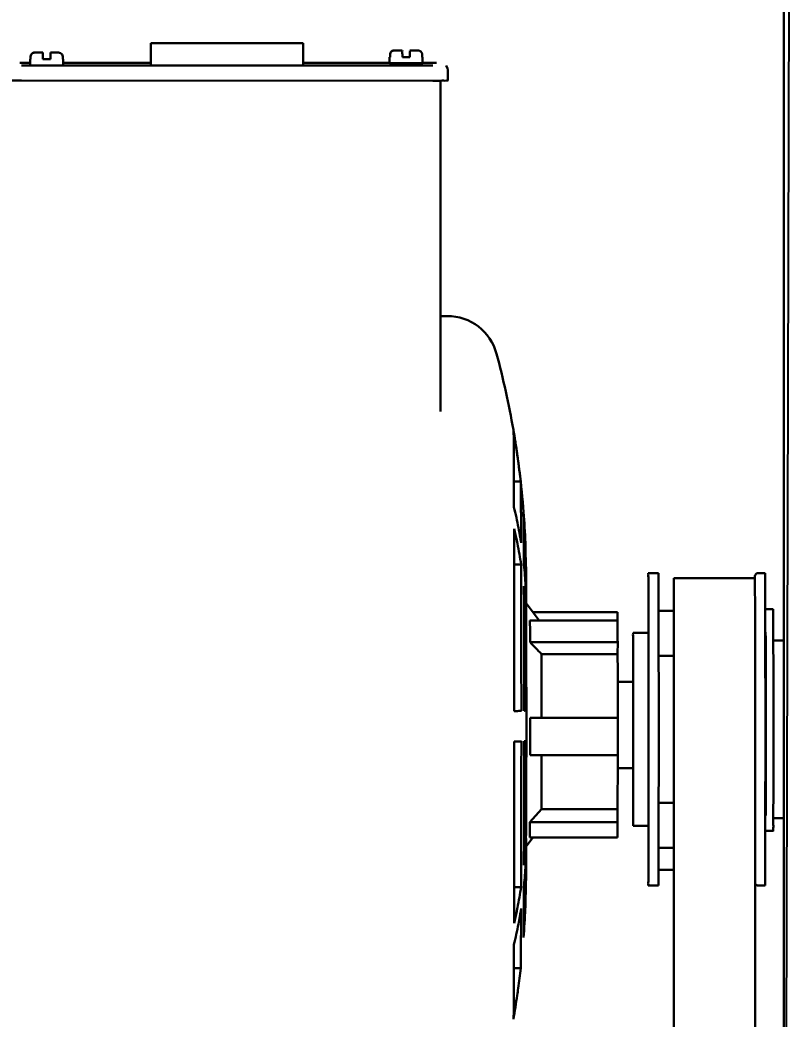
# Model space of a CAD drawing. Header units: millimetres. Extents: x 13935 to 21534, y -198 to 9202.
# Drawn here: x 18385 to 18535.6, y 3048.6 to 3245.3 of the extents above; entities that cross this region are included whole.
import ezdxf

# ---------------------------------------------------------------- set-up
doc = ezdxf.new("R2010")
doc.units = ezdxf.units.MM
doc.header["$LTSCALE"] = 326.7
doc.header["$PDMODE"] = 3
doc.header["$PDSIZE"] = 8
doc.layers.get('0').update_dxf_attribs({"linetype": 'CONTINUOUS'})
doc.layers.get('Defpoints').update_dxf_attribs({"linetype": 'CONTINUOUS'})
doc.styles.get("Standard").update_dxf_attribs({"font": 'calibri.ttf'})
doc.dimstyles.new('DIMSTYLE_1', dxfattribs={"dimtxt": 40, "dimasz": 35, "dimexe": 0.08, "dimexo": 1, "dimgap": 1, "dimtad": 1, "dimdsep": 46, "dimtxsty": 'Standard', "dimblk": '_FILLED', "dimblk1": '_FILLED', "dimblk2": '_FILLED', "dimcen": 0.09, "dimazin": 2, "dimtp": 0.01, "dimtm": 0.01, "dimtfac": 1, "dimtofl": 0, "dimtmove": 0, "dimatfit": 3, "dimldrblk": '_FILLED', "dimfxl": 1, "dimtolj": 1, "dimarcsym": 0})
doc.dimstyles.new('DIMSTYLE_2', dxfattribs={"dimtxt": 40, "dimasz": 35, "dimexe": 0.08, "dimexo": 1, "dimgap": 1, "dimtad": 1, "dimdec": 0, "dimdsep": 46, "dimtxsty": 'Standard', "dimblk": '_FILLED', "dimblk1": '_FILLED', "dimblk2": '_FILLED', "dimcen": 0.09, "dimazin": 2, "dimtp": 0.01, "dimtm": 0.01, "dimtfac": 1, "dimtdec": 0, "dimtofl": 0, "dimtmove": 0, "dimatfit": 3, "dimldrblk": '_FILLED', "dimfxl": 1, "dimtolj": 1, "dimarcsym": 0})

# ---------------------------------------------------------------- blocks, each defined once
blk = doc.blocks.new('_FILLED')
at = {"color": 0, "linetype": 'ByBlock'}
blk.add_solid([(0, 0), (-1, 0.2143), (-1, -0.2143)], dxfattribs=at)
blk = doc.blocks.new('*D130')
at = {"color": 0, "linetype": 'Continuous', "lineweight": -2}
for p, q in [((18535.44, 3651.48), (18535.44, 3432.52)), ((17987.38, 2968.17), (17987.38, 3432.68)), ((18022.38, 3432.6), (18500.44, 3432.6))]:
    blk.add_line(p, q, dxfattribs=at)
at = {"layer": 'Defpoints', "color": 0}
for p in [(18535.44, 3652.48), (18535.44, 3432.6), (17987.38, 2967.17)]:
    blk.add_point(p, dxfattribs=at)
at = {"color": 0, "linetype": 'ByBlock', "lineweight": -2, "xscale": 35, "yscale": 35, "zscale": 35, "rotation": 180}
blk.add_blockref('_FILLED', (17987.38, 3432.6), dxfattribs=at)
at = {"color": 0, "linetype": 'ByBlock', "lineweight": -2, "xscale": 35, "yscale": 35, "zscale": 35}
blk.add_blockref('_FILLED', (18535.44, 3432.6), dxfattribs=at)
at = {"color": 0, "lineweight": 30, "insert": (18261.41, 3486.93), "char_height": 40, "attachment_point": 2, "line_spacing_factor": 0.9}
blk.add_mtext('\\A1;BVNO-{\\A1;548}', dxfattribs=at)
blk = doc.blocks.new('*D133')
at = {"color": 0, "linetype": 'Continuous', "lineweight": -2}
for p, q in [((18090.83, 3171.8), (18091.26, 3340.07)), ((18126.26, 3339.9), (18501.69, 3338.94)), ((18535.72, 2955.2), (18536.69, 3338.94))]:
    blk.add_line(p, q, dxfattribs=at)
at = {"layer": 'Defpoints', "color": 0}
for p in [(18536.69, 3338.86), (18090.83, 3170.8), (18535.72, 2954.2)]:
    blk.add_point(p, dxfattribs=at)
at = {"color": 0, "linetype": 'ByBlock', "lineweight": -2, "xscale": 35, "yscale": 35, "zscale": 35}
for p, rotation in [((18091.26, 3339.99), 179.8543984352), ((18536.69, 3338.86), 359.8543984351999)]:
    blk.add_blockref('_FILLED', p, dxfattribs=dict(at, rotation=rotation))
at = {"color": 0, "lineweight": 30, "insert": (18278.63, 3393.84), "char_height": 40, "attachment_point": 2, "rotation": 359.8544, "line_spacing_factor": 0.9}
blk.add_mtext('\\A1;\\A1;445', dxfattribs=at)

msp = doc.modelspace()

# ---------------------------------------------------------------- linework, layer by layer
at = {"color": 0, "linetype": 'Continuous', "lineweight": 30}
for p, q in [((18535.43526, 1352.47516), (18535.43526, 3652.47516)), ((18410.78607, 3240.75094), (18440.78603, 3240.75096)), ((18410.78607, 3236.45484), (18410.78607, 3240.75094)), ((18440.78603, 3240.75096), (18440.78603, 3236.45351)), ((18387.93955, 3238.93669), (18389.52193, 3238.93663)), ((18391.02192, 3238.93657), (18392.6043, 3238.93651)), ((18457.88379, 3238.04088), (18457.88381, 3238.54087)), ((18458.70949, 3239.3485), (18460.29187, 3239.34844)), ((18460.30292, 3238.52843), (18460.3029, 3238.02844)), ((18461.79186, 3239.34839), (18463.37423, 3239.34833)), ((18461.80289, 3238.02838), (18461.80292, 3238.52838)), ((18464.20834, 3238.54063), (18464.20832, 3238.04064)), ((18387.02397, 3236.88323), (18385.02431, 3236.8833)), ((18385.2938, 3236.39716), (18466.29347, 3236.3941)), ((18387.024, 3237.6329), (18387.02393, 3236.43292)), ((18387.11385, 3237.62906), (18387.11387, 3238.12905)), ((18389.53298, 3238.11662), (18389.53296, 3237.61662)), ((18389.53296, 3237.61662), (18390.02993, 3237.61621)), ((18391.03295, 3237.61657), (18391.02611, 3237.62891)), ((18391.03295, 3237.61657), (18391.03298, 3238.11656)), ((18393.4384, 3238.12881), (18393.43838, 3237.62882)), ((18393.52391, 3236.43267), (18393.52397, 3237.63265)), ((18410.76818, 3236.88233), (18393.52394, 3236.88298)), ((18457.79387, 3236.88055), (18440.76806, 3236.8812)), ((18457.79394, 3238.04472), (18457.79387, 3236.84473)), ((18460.3029, 3238.02844), (18460.79987, 3238.02802)), ((18461.80289, 3238.02838), (18461.79605, 3238.04073)), ((18464.29385, 3236.84449), (18464.29391, 3238.04447)), ((18466.02398, 3236.88024), (18464.29385, 3236.88031)), ((18469.13928, 3235.93071), (18468.9042, 3236.35478)), ((18469.16235, 3235.8891), (18469.28773, 3235.40423)), ((18469.28773, 3235.40423), (18469.28763, 3233.40426)), ((18385.29648, 3233.39208), (18466.29615, 3233.38902)), ((18467.78897, 3177.53816), (18467.79189, 3233.39664)), ((18469.19033, 3187.03876), (18467.78946, 3187.03881)), ((18482.19184, 3164.44581), (18482.16216, 3164.61738)), ((18482.18965, 3164.44544), (18482.16216, 3164.61738)), ((18482.26638, 3154.42844), (18483.60787, 3154.42839)), ((18483.5552, 3154.86038), (18483.60787, 3154.42839)), ((18483.55894, 3154.8608), (18483.60787, 3154.42839)), ((18484.22084, 3143.29783), (18484.22475, 3142.49423)), ((18484.63763, 3138.38147), (18484.58258, 3140.70747)), ((18482.31128, 3138.1071), (18483.70063, 3138.10704)), ((18484.24061, 3138.41205), (18484.24149, 3138.14099)), ((18484.24149, 3138.14099), (18484.2508, 3138.05203)), ((18484.24149, 3138.14099), (18484.2496, 3138.05197)), ((18484.2415, 3138.38149), (18484.63763, 3138.38147)), ((18484.64253, 3138.16171), (18484.64382, 3138.08764)), ((18510.72527, 3136.4113), (18508.72527, 3136.4113)), ((18531.72523, 3136.41131), (18530.22523, 3136.41131)), ((18513.7342, 3133.33709), (18513.72613, 3135.41128)), ((18529.72612, 3135.41128), (18513.72613, 3135.41128)), ((18529.73419, 3133.3371), (18529.72613, 3135.41128)), ((18513.73887, 3130.41129), (18513.7342, 3133.33709)), ((18529.73887, 3130.41129), (18529.73419, 3133.3371)), ((18484.70157, 3130.47324), (18487.2197, 3127.11543)), ((18513.74326, 3125.74931), (18513.73887, 3130.41129)), ((18529.74035, 3128.98602), (18529.73887, 3130.41129)), ((18502.6357, 3128.75175), (18485.99209, 3128.75238)), ((18502.63738, 3127.1148), (18502.6357, 3128.75175)), ((18513.73226, 3128.98602), (18510.74929, 3128.98602)), ((18510.75601, 3129.42683), (18510.75547, 3129.70442)), ((18510.7567, 3129.05994), (18510.75601, 3129.42683)), ((18529.74654, 3120.10934), (18529.74035, 3128.98602)), ((18531.7561, 3129.3699), (18531.75547, 3129.69177)), ((18531.75695, 3128.9141), (18531.7561, 3129.3699)), ((18533.32839, 3129.32901), (18531.8284, 3129.32901)), ((18533.3284, 3129.32901), (18533.33188, 3128.34896)), ((18484.26678, 3126.81823), (18484.69845, 3126.81821)), ((18485.43177, 3127.11549), (18502.6817, 3127.11484)), ((18533.33233, 3127.89573), (18533.33233, 3126.67795)), ((18505.72327, 3124.6189), (18505.72524, 3124.66129)), ((18505.72527, 3124.6613), (18508.72526, 3124.6613)), ((18508.76335, 3124.67503), (18508.76315, 3124.83382)), ((18510.76187, 3125.80819), (18510.76168, 3125.94483)), ((18510.76217, 3125.58574), (18510.76187, 3125.80819)), ((18510.7624, 3125.41805), (18510.76217, 3125.58574)), ((18510.76258, 3125.27675), (18510.7624, 3125.41805)), ((18510.76284, 3125.07936), (18510.76258, 3125.27675)), ((18510.76304, 3124.92358), (18510.76284, 3125.07936)), ((18510.76315, 3124.8339), (18510.76304, 3124.92358)), ((18510.7636, 3124.46767), (18510.76315, 3124.8339)), ((18510.76407, 3124.0757), (18510.7636, 3124.46767)), ((18513.74645, 3120.41746), (18513.74326, 3125.74931)), ((18502.69851, 3122.80652), (18485.44858, 3122.80717)), ((18502.69299, 3120.47687), (18502.69851, 3122.80652)), ((18510.76418, 3123.98546), (18510.76407, 3124.0757)), ((18510.76462, 3123.6055), (18510.76418, 3123.98546)), ((18510.76482, 3123.42501), (18510.76462, 3123.6055)), ((18510.765, 3123.26585), (18510.76482, 3123.42501)), ((18510.76522, 3123.05881), (18510.765, 3123.26585)), ((18510.76528, 3122.68524), (18510.76521, 3122.75354)), ((18510.76544, 3122.85268), (18510.76522, 3123.05881)), ((18510.76551, 3122.78539), (18510.76544, 3122.85268)), ((18510.76588, 3122.43499), (18510.76551, 3122.78539)), ((18510.76618, 3122.14161), (18510.76588, 3122.43499)), ((18531.76562, 3122.66283), (18531.76506, 3123.18815)), ((18533.32523, 3123.17631), (18535.43526, 3123.17631)), ((18487.69305, 3120.47744), (18502.69299, 3120.47687)), ((18510.76625, 3122.06641), (18510.76618, 3122.14161)), ((18510.76658, 3121.7341), (18510.76625, 3122.06641)), ((18510.76694, 3121.35181), (18510.76658, 3121.7341)), ((18510.76702, 3121.26882), (18510.76694, 3121.35181)), ((18510.7673, 3120.95712), (18510.76702, 3121.26882)), ((18510.76772, 3120.48517), (18510.7673, 3120.95712)), ((18510.7678, 3120.39465), (18510.76772, 3120.48517)), ((18510.768, 3120.16542), (18510.7678, 3120.39465)), ((18513.74878, 3113.10903), (18513.74645, 3120.41746)), ((18513.74177, 3120.10933), (18510.76252, 3120.10933)), ((18510.76851, 3119.54502), (18510.768, 3120.16542)), ((18510.76858, 3119.4474), (18510.76851, 3119.54502)), ((18510.76879, 3119.18481), (18510.76858, 3119.4474)), ((18510.76893, 3119.0013), (18510.76879, 3119.18481)), ((18510.76924, 3118.58318), (18510.76893, 3119.0013)), ((18510.76931, 3118.48899), (18510.76924, 3118.58318)), ((18510.76946, 3118.27689), (18510.76931, 3118.48899)), ((18510.76992, 3117.60924), (18510.76946, 3118.27689)), ((18529.74957, 3105.88284), (18529.74654, 3120.10934)), ((18510.76999, 3117.5083), (18510.76992, 3117.60924)), ((18510.77011, 3117.32111), (18510.76999, 3117.5083)), ((18510.77058, 3116.56989), (18510.77011, 3117.32111)), ((18510.77064, 3116.46271), (18510.77058, 3116.56989)), ((18510.77073, 3116.30275), (18510.77064, 3116.46271)), ((18510.7712, 3115.47087), (18510.77073, 3116.30275)), ((18502.70304, 3115.03738), (18505.72903, 3115.03727)), ((18510.77125, 3115.35809), (18510.7712, 3115.47087)), ((18510.77132, 3115.22747), (18510.77125, 3115.35809)), ((18510.77177, 3114.31947), (18510.77132, 3115.22747)), ((18510.77182, 3114.20192), (18510.77177, 3114.31947)), ((18510.77187, 3114.10238), (18510.77182, 3114.20192)), ((18510.77228, 3113.12452), (18510.77187, 3114.10238)), ((18510.77233, 3113.00315), (18510.77228, 3113.12452)), ((18510.77252, 3112.49926), (18510.77233, 3113.00315)), ((18510.77271, 3111.92416), (18510.77252, 3112.49926)), ((18513.74957, 3105.88284), (18513.74878, 3113.10903)), ((18510.77275, 3111.80504), (18510.77271, 3111.92416)), ((18510.77307, 3110.71479), (18510.77275, 3111.80504)), ((18510.7731, 3110.59104), (18510.77307, 3110.71479)), ((18484.73511, 3107.93434), (18484.73488, 3109.34038)), ((18484.73515, 3106.38694), (18484.73511, 3107.93434)), ((18485.46703, 3107.92853), (18502.71696, 3107.92788)), ((18485.46703, 3107.92853), (18485.46709, 3106.38672)), ((18485.46698, 3105.46152), (18485.46635, 3103.37262)), ((18485.46709, 3106.38672), (18485.46698, 3105.46152)), ((18513.75029, 2983.93369), (18513.74957, 3105.88284)), ((18529.75028, 2983.93373), (18529.74957, 3105.88284)), ((18485.46619, 3103.00691), (18485.46465, 3100.59292)), ((18485.46635, 3103.37262), (18485.46619, 3103.00691)), ((18502.71458, 3100.59226), (18485.46465, 3100.59292)), ((18510.77276, 3099.53663), (18510.77307, 3100.59368)), ((18510.77307, 3100.59368), (18510.7731, 3100.71769)), ((18510.77235, 3098.37324), (18510.77252, 3098.80926)), ((18510.77252, 3098.80926), (18510.77271, 3099.38454)), ((18510.77271, 3099.38454), (18510.77276, 3099.53663)), ((18533.35569, 3100.4866), (18533.35496, 3098.9885)), ((18505.72791, 3098.03749), (18502.70246, 3098.0376)), ((18505.75268, 3098.00201), (18505.75215, 3097.27677)), ((18510.77132, 3096.08223), (18510.77177, 3096.9897)), ((18510.77177, 3096.9897), (18510.77182, 3097.10723)), ((18510.77182, 3097.10723), (18510.77187, 3097.20705)), ((18510.77187, 3097.20705), (18510.77228, 3098.18442)), ((18510.77228, 3098.18442), (18510.77235, 3098.37324)), ((18510.77011, 3093.9893), (18510.77058, 3094.73991)), ((18510.77058, 3094.73991), (18510.77064, 3094.84707)), ((18510.77064, 3094.84707), (18510.77073, 3095.00728)), ((18510.77073, 3095.00728), (18510.7712, 3095.83859)), ((18510.7712, 3095.83859), (18510.77126, 3095.95134)), ((18510.77126, 3095.95134), (18510.77132, 3096.08223)), ((18510.76893, 3092.30827), (18510.76924, 3092.72744)), ((18510.76924, 3092.72744), (18510.76931, 3092.82159)), ((18510.76931, 3092.82159), (18510.76946, 3093.03392)), ((18510.76946, 3093.03392), (18510.76992, 3093.70096)), ((18510.76992, 3093.70096), (18510.76999, 3093.80185)), ((18510.76999, 3093.80185), (18510.77011, 3093.9893)), ((18510.76252, 3091.20061), (18513.74572, 3091.20061)), ((18510.76731, 3090.35518), (18510.76773, 3090.82645)), ((18510.76773, 3090.82645), (18510.7678, 3090.91693)), ((18510.7678, 3090.91693), (18510.768, 3091.14448)), ((18510.768, 3091.14448), (18510.76851, 3091.76617)), ((18510.76851, 3091.76617), (18510.76859, 3091.86375)), ((18510.76859, 3091.86375), (18510.76879, 3092.12662)), ((18510.76879, 3092.12662), (18510.76893, 3092.30827)), ((18487.68285, 3089.93801), (18485.4371, 3087.35118)), ((18502.68279, 3089.93745), (18487.68285, 3089.93801)), ((18502.68703, 3087.35053), (18502.68279, 3089.93745)), ((18510.76552, 3088.52768), (18510.76588, 3088.87831)), ((18510.76588, 3088.87831), (18510.76618, 3089.17099)), ((18510.76618, 3089.17099), (18510.76626, 3089.24615)), ((18510.76626, 3089.24615), (18510.76658, 3089.57869)), ((18510.76658, 3089.57869), (18510.76694, 3089.96028)), ((18510.76694, 3089.96028), (18510.76702, 3090.04323)), ((18510.76702, 3090.04323), (18510.76731, 3090.35518)), ((18485.4371, 3087.35118), (18502.68703, 3087.35053)), ((18508.76337, 3086.64668), (18508.76355, 3086.79919)), ((18508.76355, 3086.79919), (18508.76501, 3088.05588)), ((18510.76315, 3086.47739), (18510.76361, 3086.84498)), ((18510.76361, 3086.84498), (18510.76408, 3087.23919)), ((18510.76408, 3087.23919), (18510.76419, 3087.3287)), ((18510.76419, 3087.3287), (18510.76462, 3087.70885)), ((18510.76462, 3087.70885), (18510.76482, 3087.8886)), ((18510.76482, 3087.8886), (18510.76516, 3088.19604)), ((18510.76516, 3088.19604), (18510.76545, 3088.46044)), ((18510.76522, 3088.5597), (18510.76528, 3088.62794)), ((18510.76545, 3088.46044), (18510.76552, 3088.52768)), ((18531.76322, 3086.55041), (18531.765, 3088.07097)), ((18531.765, 3088.07097), (18531.76563, 3088.65962)), ((18533.32525, 3088.14631), (18535.43526, 3088.14631)), ((18533.34101, 3088.33942), (18533.34031, 3088.0939)), ((18533.34194, 3088.69461), (18533.34101, 3088.33942)), ((18484.69631, 3086.00587), (18484.26489, 3086.00588)), ((18505.72528, 3086.6613), (18508.72528, 3086.6613)), ((18505.72728, 3086.7037), (18505.72531, 3086.66131)), ((18508.76315, 3086.47731), (18508.76337, 3086.64668)), ((18510.76188, 3085.50981), (18510.76218, 3085.73158)), ((18510.76218, 3085.73158), (18510.7623, 3085.8158)), ((18510.7623, 3085.8158), (18510.76248, 3085.95805)), ((18510.76248, 3085.95805), (18510.76259, 3086.03993)), ((18510.76259, 3086.03993), (18510.76285, 3086.23822)), ((18510.76285, 3086.23822), (18510.76305, 3086.39254)), ((18510.76305, 3086.39254), (18510.76315, 3086.47739)), ((18531.76197, 3085.59027), (18531.76314, 3086.48933)), ((18531.76314, 3086.48933), (18531.76321, 3086.55581)), ((18531.82525, 3085.66131), (18533.32525, 3085.66131)), ((18485.99043, 3084.32387), (18484.69958, 3082.60285)), ((18502.66784, 3084.32324), (18485.41791, 3084.32389)), ((18510.74929, 3082.32842), (18513.74577, 3082.32842)), ((18510.75547, 3081.60915), (18510.75603, 3081.894)), ((18510.75603, 3081.894), (18510.75671, 3082.25437)), ((18484.67164, 3078.79432), (18484.66889, 3078.26125)), ((18510.73141, 3077.98343), (18513.7458, 3077.98343)), ((18484.64143, 3074.98796), (18484.6343, 3074.66418)), ((18483.69731, 3074.60098), (18482.30823, 3074.60103)), ((18484.63429, 3074.66418), (18484.23817, 3074.66419)), ((18484.55312, 3071.55168), (18484.63429, 3074.66418)), ((18508.72527, 3074.9113), (18510.72527, 3074.9113)), ((18531.72526, 3074.91131), (18530.22526, 3074.91131)), ((18484.22558, 3071.36192), (18484.22052, 3070.26747)), ((18484.22052, 3070.26747), (18484.21698, 3069.57256)), ((18483.6668, 3065.68394), (18483.66107, 3064.51502)), ((18484.16841, 3064.64758), (18484.16813, 3064.63067)), ((18484.16841, 3064.63725), (18484.16813, 3064.63067)), ((18483.60286, 3058.61733), (18482.26249, 3058.61738))]:
    msp.add_line(p, q, dxfattribs=at)
for centre, radius, start, end in [((18387.27824, 3251.40778), 13.77921, 269.3199758, 269.46988), ((18458.04818, 3251.8196), 13.77921, 269.3199758, 269.46988), ((18466.04552, 2888.51594), 348.36431, 89.8396811, 90.0035452), ((18466.37221, 3736.98118), 503.59216, 269.9913463, 270.1646823), ((18467.00617, 3515.84326), 282.45334, 270.165016, 270.2859636), ((18315.18413, 3135.64349), 169.47315, 9.8439027, 15.043485), ((18315.1134, 3135.58495), 169.54473, 9.041688, 9.8004954), ((18315.031, 3135.62874), 169.62656, 4.3225652, 9.7811562), ((18314.98462, 3135.56431), 169.67516, 8.6036786, 9.0417359), ((18314.99305, 3135.56546), 169.66665, 7.7431907, 8.6037218), ((18315.04682, 3135.57289), 169.61237, 7.3824366, 7.7431515), ((18314.96348, 3135.56227), 169.69638, 6.5300278, 7.3823776), ((18477.62409, 3154.17849), 5.989, 2.1830549, 2.391518), ((18397.87743, 3128.92597), 86.85909, 10.884441, 13.6457355), ((18314.53222, 3135.5254), 170.12928, 2.3191964, 4.3450994), ((18476.14477, 3148.11973), 8.03317, 1.851528, 2.1065803), ((18397.64819, 3124.60589), 87.1065, 12.0642301, 13.6439837), ((18398.90103, 3129.1262), 85.8161, 8.878712, 10.8822088), ((18398.11589, 3124.70764), 86.62787, 11.6660297, 12.0630756), ((18398.7336, 3124.83116), 85.99794, 8.880516, 11.6686501), ((18314.28022, 3135.51453), 170.38152, 1.7465485, 2.3194207), ((18400.10898, 3129.29017), 84.59679, 3.1217583, 5.9449068), ((18400.0566, 3125.01982), 84.66126, 4.4093273, 6.005014), ((18400.25428, 3129.30002), 84.45116, 2.8092407, 3.1204502), ((18400.2479, 3129.29981), 84.45755, 1.2094675, 2.8091716), ((18400.19184, 3125.03086), 84.52557, 4.0975928, 4.4089079), ((18400.23964, 3125.03444), 84.47764, 1.2099062, 4.0974889), ((18398.49987, 3087.81654), 86.21545, 355.9959344, 358.7966031), ((18398.31957, 3087.83113), 86.39633, 354.0497124, 355.6293223), ((18398.46844, 3087.81908), 86.24698, 355.6297646, 355.9957066), ((18398.50769, 3083.59489), 86.19537, 357.2132694, 358.7968358), ((18398.50026, 3083.59529), 86.20281, 356.8476173, 357.2132455), ((18398.38573, 3083.60297), 86.31759, 354.2941472, 356.8467043), ((18398.17368, 3083.62327), 86.53061, 354.0503118, 354.2947337), ((18397.04775, 3088.01069), 87.68105, 348.4950139, 351.202806), ((18314.34838, 3077.54606), 170.31026, 357.5758703, 357.9829527), ((18316.21997, 3077.46674), 168.43705, 357.585254, 357.9875427), ((18395.9756, 3088.23071), 88.77556, 346.4839961, 348.049229), ((18396.4446, 3088.12974), 88.29583, 348.0503099, 348.4973788), ((18397.17901, 3083.76538), 87.53548, 349.1667254, 351.2042457), ((18314.54159, 3077.5374), 170.11687, 355.6487991, 357.5760318), ((18396.19521, 3083.95682), 88.53773, 346.4822868, 349.1647078), ((18314.94549, 3077.5028), 169.71143, 352.2644782, 353.6108981), ((18479.75046, 3058.80698), 3.85706, 357.1817061, 357.5082676), ((18315.02473, 3077.49238), 169.63151, 351.7896456, 352.2643636), ((18315.04618, 3077.48938), 169.60984, 350.1935357, 351.7896157)]:
    msp.add_arc(centre, radius, start, end, dxfattribs=at)
for points in [[(18387.11387, 3238.12905), (18387.11389, 3238.39595), (18387.28854, 3238.68724), (18387.52088, 3238.8186)], [(18387.52085, 3238.82848), (18387.64668, 3238.89881), (18387.7954, 3238.93669), (18387.93955, 3238.93669)], [(18387.52088, 3238.8186), (18387.64771, 3238.89031), (18387.79811, 3238.92902), (18387.94381, 3238.92901)], [(18393.02724, 3238.8206), (18392.90142, 3238.89093), (18392.7527, 3238.92883), (18392.60855, 3238.92883)], [(18393.33132, 3238.52303), (18393.26003, 3238.64563), (18393.15103, 3238.7514), (18393.02724, 3238.8206)], [(18393.4384, 3238.12881), (18393.43841, 3238.26498), (18393.39977, 3238.40532), (18393.33132, 3238.52303)], [(18458.29079, 3239.2403), (18458.41662, 3239.31062), (18458.56534, 3239.34851), (18458.70949, 3239.3485)], [(18463.79718, 3239.23241), (18463.67135, 3239.30275), (18463.52264, 3239.34064), (18463.37849, 3239.34065)], [(18464.10126, 3238.93485), (18464.02997, 3239.05744), (18463.92097, 3239.16322), (18463.79718, 3239.23241)], [(18464.20834, 3238.54063), (18464.20835, 3238.6768), (18464.16971, 3238.81713), (18464.10126, 3238.93485)], [(18390.02993, 3237.61621), (18390.36427, 3237.61606), (18390.69861, 3237.61617), (18391.03295, 3237.61657)], [(18460.79987, 3238.02802), (18461.13421, 3238.02788), (18461.46855, 3238.02799), (18461.80289, 3238.02838)], [(18475.27501, 3184.97442), (18473.57533, 3186.27761), (18471.3321, 3187.03868), (18469.19033, 3187.03876)], [(18478.84929, 3179.63059), (18478.29302, 3181.70014), (18476.97565, 3183.67049), (18475.27501, 3184.97442)], [(18483.67106, 3147.13252), (18483.66896, 3147.60245), (18483.66674, 3148.07237), (18483.66435, 3148.54229)], [(18484.22475, 3142.49423), (18484.22722, 3141.96361), (18484.22949, 3141.43299), (18484.23162, 3140.90237)], [(18484.23162, 3140.90237), (18484.23494, 3140.07226), (18484.2379, 3139.24216), (18484.24061, 3138.41205)], [(18485.44858, 3122.80717), (18486.19701, 3122.03086), (18486.94521, 3121.25432), (18487.69305, 3120.47744)], [(18531.77371, 3105.65664), (18531.77371, 3107.93636), (18531.77331, 3110.21608), (18531.77249, 3112.4958)], [(18510.77373, 3105.65408), (18510.77373, 3107.29974), (18510.77352, 3108.94539), (18510.7731, 3110.59104)], [(18502.71458, 3100.59226), (18502.71653, 3103.03747), (18502.71728, 3105.48267), (18502.71696, 3107.92788)], [(18484.73455, 3103.35302), (18484.73489, 3104.36415), (18484.7351, 3105.37528), (18484.73515, 3106.3864)], [(18510.7731, 3100.71769), (18510.77353, 3102.36316), (18510.77373, 3104.00862), (18510.77373, 3105.65408)], [(18533.35676, 3105.65595), (18533.35676, 3103.93284), (18533.35642, 3102.20972), (18533.35569, 3100.4866)], [(18484.69659, 3081.74926), (18484.69996, 3082.55122), (18484.70287, 3083.35317), (18484.70548, 3084.15513)], [(18529.75423, 3075.23996), (18529.81715, 3075.05915), (18530.03381, 3074.91131), (18530.22526, 3074.91131)]]:
    msp.add_open_spline(points, degree=3, dxfattribs=at)
for points, knots in [([(18389.53298, 3238.11662), (18389.53299, 3238.30759), (18389.48791, 3238.56371), (18389.56805, 3238.85342), (18389.53067, 3238.92085)], [0, 0, 0, 0, 0.712379712, 1, 1, 1, 1]), ([(18391.03298, 3238.11656), (18391.03299, 3238.3076), (18390.98789, 3238.56371), (18391.06802, 3238.85342), (18391.03066, 3238.9208)], [0, 0, 0, 0, 0.712618013, 1, 1, 1, 1]), ([(18458.71375, 3239.34083), (18458.50536, 3239.34083), (18458.06997, 3239.18129), (18457.88382, 3238.74857), (18457.88381, 3238.54087)], [0, 0, 0, 0, 0.500834336, 1, 1, 1, 1]), ([(18460.30292, 3238.52843), (18460.30293, 3238.71941), (18460.25785, 3238.97552), (18460.33799, 3239.26523), (18460.30061, 3239.33267)], [0, 0, 0, 0, 0.712379712, 1, 1, 1, 1]), ([(18461.80292, 3238.52838), (18461.80293, 3238.71942), (18461.75783, 3238.97553), (18461.83796, 3239.26523), (18461.8006, 3239.33261)], [0, 0, 0, 0, 0.712618013, 1, 1, 1, 1]), ([(18387.024, 3237.6329), (18387.026, 3237.62929), (18387.06465, 3237.63734), (18387.08855, 3237.62986), (18387.1147, 3237.62954)], [0, 0, 0, 0, 0.136298791, 1, 1, 1, 1]), ([(18387.03305, 3237.63419), (18387.03427, 3237.63199), (18387.04809, 3237.63617), (18387.05658, 3237.6331), (18387.06458, 3237.63296)], [0, 0, 0, 0, 0.239066521, 1, 1, 1, 1]), ([(18393.43838, 3237.62882), (18393.45598, 3237.6292), (18393.46846, 3237.63656), (18393.51875, 3237.62444), (18393.51491, 3237.63137)], [0, 0, 0, 0, 0.689849925, 1, 1, 1, 1]), ([(18393.51491, 3237.63137), (18393.51369, 3237.63357), (18393.49988, 3237.62939), (18393.49139, 3237.63245), (18393.48338, 3237.6326)], [0, 0, 0, 0, 0.239066521, 1, 1, 1, 1]), ([(18464.29385, 3236.84449), (18464.3037, 3236.82671), (18464.14901, 3236.86247), (18464.03836, 3236.82344), (18463.70483, 3236.8409), (18463.14194, 3236.82616), (18462.22834, 3236.83108), (18461.05342, 3236.82628), (18459.87246, 3236.83117), (18458.96579, 3236.82632), (18458.3853, 3236.84114), (18458.07399, 3236.82351), (18457.91421, 3236.86335), (18457.80431, 3236.82591), (18457.79387, 3236.84473)], [0, 0, 0, 0, 0.009380888, 0.037547098, 0.083519996, 0.145439529, 0.307353708, 0.498585575, 0.69003275, 0.852561008, 0.914909031, 0.961370626, 0.990068589, 1, 1, 1, 1]), ([(18457.79394, 3238.04472), (18457.79594, 3238.04111), (18457.83459, 3238.04915), (18457.85849, 3238.04167), (18457.88464, 3238.04136)], [0, 0, 0, 0, 0.136298791, 1, 1, 1, 1]), ([(18457.80299, 3238.046), (18457.80421, 3238.0438), (18457.81803, 3238.04798), (18457.82652, 3238.04492), (18457.83452, 3238.04477)], [0, 0, 0, 0, 0.239066521, 1, 1, 1, 1]), ([(18464.20832, 3238.04064), (18464.22592, 3238.04102), (18464.2384, 3238.04837), (18464.28869, 3238.03626), (18464.28485, 3238.04318)], [0, 0, 0, 0, 0.689849925, 1, 1, 1, 1]), ([(18464.28485, 3238.04318), (18464.28363, 3238.04538), (18464.26982, 3238.0412), (18464.26133, 3238.04427), (18464.25332, 3238.04442)], [0, 0, 0, 0, 0.239066521, 1, 1, 1, 1]), ([(18382.28798, 3233.40755), (18382.29762, 3233.39016), (18382.39913, 3233.42475), (18382.54668, 3233.38795), (18382.83409, 3233.40423), (18383.36994, 3233.39055), (18384.20719, 3233.39503), (18384.91366, 3233.3921), (18385.29648, 3233.39208)], [0, 0, 0, 0, 0.019823078, 0.077084543, 0.169773813, 0.294095937, 0.618277897, 1, 1, 1, 1]), ([(18468.41589, 3233.39344), (18468.63146, 3233.39454), (18468.96632, 3233.36337), (18469.1544, 3233.42065), (18469.29672, 3233.38786), (18469.28763, 3233.40426)], [0, 0, 0, 0, 0.741754826, 0.93546731, 1, 1, 1, 1]), ([(18467.78897, 3177.53816), (18467.78892, 3176.66599), (18467.78984, 3173.57794), (18467.79338, 3170.48987), (18467.80081, 3168.27399)], [0, 0, 0, 0, 0.282431669, 1, 1, 1, 1]), ([(18482.18387, 3164.44452), (18482.25744, 3162.96773), (18482.2075, 3157.9553), (18482.27389, 3152.94807), (18482.28475, 3149.41758)], [0, 0, 0, 0, 0.295185532, 1, 1, 1, 1]), ([(18483.66435, 3148.54229), (18483.66052, 3149.29398), (18483.64273, 3151.2486), (18483.65467, 3153.20432), (18483.60874, 3154.40662)], [0, 0, 0, 0, 0.384525406, 1, 1, 1, 1]), ([(18484.17375, 3148.37927), (18484.18034, 3148.17636), (18484.20514, 3146.48253), (18484.21324, 3144.78869), (18484.22084, 3143.29783)], [0, 0, 0, 0, 0.119855472, 1, 1, 1, 1]), ([(18483.68882, 3142.37134), (18483.68747, 3142.80008), (18483.68227, 3144.38714), (18483.67622, 3145.9742), (18483.67106, 3147.13252)], [0, 0, 0, 0, 0.270146475, 1, 1, 1, 1]), ([(18482.29656, 3145.15329), (18482.30313, 3142.51938), (18482.32746, 3130.54891), (18482.33589, 3118.57841), (18482.33679, 3109.24182)], [0, 0, 0, 0, 0.220033808, 1, 1, 1, 1]), ([(18483.70063, 3138.10704), (18483.70144, 3137.7728), (18483.70472, 3136.39004), (18483.70763, 3135.00728), (18483.70966, 3133.95876)], [0, 0, 0, 0, 0.241722343, 1, 1, 1, 1]), ([(18484.63763, 3138.38147), (18484.63856, 3138.3488), (18484.64034, 3138.27555), (18484.64179, 3138.20229), (18484.64253, 3138.16171)], [0, 0, 0, 0, 0.446095775, 1, 1, 1, 1]), ([(18484.64382, 3138.08764), (18484.64735, 3137.87599), (18484.66337, 3136.50384), (18484.66979, 3135.1316), (18484.67523, 3133.97105)], [0, 0, 0, 0, 0.154258596, 1, 1, 1, 1]), ([(18508.76315, 3124.83382), (18508.76111, 3126.45637), (18508.75801, 3128.74418), (18508.75111, 3131.58703), (18508.748, 3133.24922), (18508.73922, 3134.55967), (18508.74317, 3135.43794), (18508.72801, 3135.9383), (18508.74418, 3136.19714), (18508.70869, 3136.31101), (18508.74138, 3136.40856), (18508.72527, 3136.4113)], [0, 0, 0, 0, 0.420436287, 0.592741332, 0.736812776, 0.850778053, 0.933274639, 0.962353001, 0.983201543, 0.995767239, 1, 1, 1, 1]), ([(18510.74636, 3133.34301), (18510.74492, 3133.78587), (18510.73906, 3134.54646), (18510.74327, 3135.43106), (18510.72799, 3135.93494), (18510.74429, 3136.19562), (18510.70855, 3136.3103), (18510.74149, 3136.40854), (18510.72527, 3136.4113)], [0, 0, 0, 0, 0.432991032, 0.746449825, 0.856944165, 0.936167016, 0.983916041, 1, 1, 1, 1]), ([(18530.22523, 3136.41131), (18529.96515, 3136.41131), (18529.66196, 3135.92197), (18529.71774, 3135.54724), (18529.7166, 3135.41306)], [0, 0, 0, 0, 0.659672151, 1, 1, 1, 1]), ([(18531.75547, 3129.69177), (18531.75358, 3130.65053), (18531.75215, 3131.99662), (18531.74345, 3133.65639), (18531.74723, 3134.62014), (18531.72395, 3135.34934), (18531.76485, 3135.93752), (18531.6827, 3136.17768), (18531.76164, 3136.41146), (18531.72523, 3136.41129)], [0, 0, 0, 0, 0.428036719, 0.600197458, 0.742726596, 0.854688728, 0.93520515, 0.983743898, 1, 1, 1, 1]), ([(18483.70966, 3133.95876), (18483.71332, 3132.06993), (18483.72675, 3123.84803), (18483.73211, 3115.62611), (18483.73291, 3109.29303)], [0, 0, 0, 0, 0.229730767, 1, 1, 1, 1]), ([(18484.67523, 3133.97105), (18484.67627, 3133.75008), (18484.68057, 3132.78723), (18484.68414, 3131.82439), (18484.68663, 3131.08251)], [0, 0, 0, 0, 0.229497709, 1, 1, 1, 1]), ([(18484.2533, 3133.8767), (18484.25765, 3132.06011), (18484.27382, 3123.87582), (18484.27984, 3115.6915), (18484.28081, 3109.32378)], [0, 0, 0, 0, 0.221959816, 1, 1, 1, 1]), ([(18510.75547, 3129.70442), (18510.75479, 3130.04737), (18510.75226, 3131.26023), (18510.74919, 3132.4731), (18510.74636, 3133.34301)], [0, 0, 0, 0, 0.282761388, 1, 1, 1, 1]), ([(18484.71235, 3127.14554), (18484.7114, 3127.49949), (18484.70769, 3128.81849), (18484.70326, 3130.13748), (18484.69938, 3131.10252)], [0, 0, 0, 0, 0.268346026, 1, 1, 1, 1]), ([(18510.76168, 3125.94483), (18510.76131, 3126.2185), (18510.75982, 3127.25687), (18510.75812, 3128.29524), (18510.7567, 3129.05994)], [0, 0, 0, 0, 0.263552967, 1, 1, 1, 1]), ([(18531.76506, 3123.18815), (18531.76449, 3123.70471), (18531.76226, 3125.61336), (18531.75948, 3127.52201), (18531.75695, 3128.9141)], [0, 0, 0, 0, 0.270640312, 1, 1, 1, 1]), ([(18533.33188, 3128.34896), (18533.33195, 3128.32751), (18533.3323, 3128.19659), (18533.33233, 3128.06566), (18533.33221, 3127.95619)], [0, 0, 0, 0, 0.163828124, 1, 1, 1, 1]), ([(18484.69845, 3126.81821), (18484.70143, 3125.51491), (18484.71255, 3119.70055), (18484.71702, 3113.88617), (18484.71799, 3109.3751)], [0, 0, 0, 0, 0.224152124, 1, 1, 1, 1]), ([(18485.43177, 3127.11549), (18485.43345, 3126.81794), (18485.44067, 3125.38183), (18485.44539, 3123.94572), (18485.44858, 3122.80717)], [0, 0, 0, 0, 0.207198846, 1, 1, 1, 1]), ([(18502.69851, 3122.80652), (18502.69734, 3123.22465), (18502.69297, 3124.66076), (18502.68745, 3126.09687), (18502.6817, 3127.11484)], [0, 0, 0, 0, 0.291153354, 1, 1, 1, 1]), ([(18533.33233, 3126.67795), (18533.33233, 3126.46986), (18533.33268, 3125.83283), (18533.33237, 3125.19579), (18533.33455, 3124.76686)], [0, 0, 0, 0, 0.326670379, 1, 1, 1, 1]), ([(18505.72524, 3124.66101), (18505.76956, 3124.67966), (18505.67005, 3124.324), (18505.77167, 3124.04877), (18505.71933, 3123.2457), (18505.74665, 3122.29843), (18505.74063, 3121.04238), (18505.74875, 3118.94033), (18505.75015, 3115.83416), (18505.75422, 3111.69333), (18505.75574, 3105.67748), (18505.75481, 3101.07208), (18505.75268, 3098.00201)], [0, 0, 0, 0, 0.005411473, 0.021705982, 0.04864843, 0.085807685, 0.13262725, 0.188366334, 0.323092229, 0.481720091, 0.65451803, 1, 1, 1, 1]), ([(18508.76501, 3088.05588), (18508.76824, 3090.98803), (18508.7767, 3103.19442), (18508.77485, 3115.40081), (18508.76335, 3124.67503)], [0, 0, 0, 0, 0.24021493, 1, 1, 1, 1]), ([(18531.83456, 3124.76686), (18531.83769, 3124.15055), (18531.84987, 3120.07779), (18531.85283, 3116.00502), (18531.85483, 3112.54858)], [0, 0, 0, 0, 0.151328037, 1, 1, 1, 1]), ([(18533.33455, 3124.76686), (18533.33931, 3123.8322), (18533.35452, 3117.4619), (18533.35676, 3111.09159), (18533.35676, 3105.65595)], [0, 0, 0, 0, 0.146723994, 1, 1, 1, 1]), ([(18531.77249, 3112.4958), (18531.77217, 3113.38809), (18531.7707, 3116.7771), (18531.76823, 3120.16611), (18531.76562, 3122.66283)], [0, 0, 0, 0, 0.263289028, 1, 1, 1, 1]), ([(18487.69305, 3120.47744), (18487.69552, 3119.57003), (18487.70475, 3115.37713), (18487.70798, 3111.18422), (18487.70849, 3107.89872)], [0, 0, 0, 0, 0.216414575, 1, 1, 1, 1]), ([(18502.70843, 3107.89816), (18502.70825, 3109.05393), (18502.70649, 3113.24684), (18502.70125, 3117.43975), (18502.69299, 3120.47687)], [0, 0, 0, 0, 0.27565082, 1, 1, 1, 1]), ([(18531.85483, 3112.54858), (18531.85516, 3111.9898), (18531.8563, 3109.69226), (18531.85676, 3107.39472), (18531.85676, 3105.65595)], [0, 0, 0, 0, 0.243206905, 1, 1, 1, 1]), ([(18482.33679, 3109.24182), (18482.47181, 3109.24588), (18482.93726, 3109.26053), (18483.40266, 3109.27755), (18483.73291, 3109.29303)], [0, 0, 0, 0, 0.290053872, 1, 1, 1, 1]), ([(18484.28081, 3109.32378), (18484.33578, 3109.32762), (18484.48106, 3109.34191), (18484.63182, 3109.34375), (18484.71798, 3109.3751)], [0, 0, 0, 0, 0.375381585, 1, 1, 1, 1]), ([(18531.76563, 3088.65962), (18531.767, 3089.96635), (18531.77194, 3095.63202), (18531.77371, 3101.29769), (18531.77371, 3105.65664)], [0, 0, 0, 0, 0.230638866, 1, 1, 1, 1]), ([(18531.85676, 3105.65595), (18531.85676, 3103.98038), (18531.85533, 3098.31369), (18531.852, 3092.647), (18531.84184, 3088.6559)], [0, 0, 0, 0, 0.295688787, 1, 1, 1, 1]), ([(18482.33648, 3103.2419), (18482.33582, 3099.9832), (18482.33044, 3088.06335), (18482.31521, 3076.14349), (18482.2925, 3067.48236)], [0, 0, 0, 0, 0.273383931, 1, 1, 1, 1]), ([(18483.7326, 3103.2931), (18483.63495, 3103.28853), (18483.1697, 3103.26833), (18482.70425, 3103.25296), (18482.33648, 3103.2419)], [0, 0, 0, 0, 0.209902137, 1, 1, 1, 1]), ([(18483.7326, 3103.2931), (18483.73209, 3101.12083), (18483.72859, 3092.95424), (18483.7192, 3084.78766), (18483.70693, 3078.79336)], [0, 0, 0, 0, 0.265995846, 1, 1, 1, 1]), ([(18484.28049, 3103.32385), (18484.27993, 3101.10584), (18484.2759, 3092.95615), (18484.26538, 3084.80646), (18484.25042, 3078.8748)], [0, 0, 0, 0, 0.272159461, 1, 1, 1, 1]), ([(18484.71767, 3103.37518), (18484.70035, 3103.36888), (18484.55516, 3103.34167), (18484.40862, 3103.33281), (18484.2805, 3103.32385)], [0, 0, 0, 0, 0.125514984, 1, 1, 1, 1]), ([(18484.71767, 3103.37518), (18484.71717, 3101.80724), (18484.71404, 3096.01746), (18484.70649, 3090.22769), (18484.69631, 3086.00587)], [0, 0, 0, 0, 0.270812725, 1, 1, 1, 1]), ([(18487.70577, 3100.5763), (18487.70527, 3100.03454), (18487.70311, 3097.99505), (18487.69987, 3095.95556), (18487.6966, 3094.45783)], [0, 0, 0, 0, 0.265633376, 1, 1, 1, 1]), ([(18502.68279, 3089.93745), (18502.68579, 3090.64202), (18502.69794, 3094.18812), (18502.70308, 3097.73424), (18502.70571, 3100.57578)], [0, 0, 0, 0, 0.198689921, 1, 1, 1, 1]), ([(18533.35496, 3098.9885), (18533.35439, 3097.96808), (18533.35189, 3094.53678), (18533.34802, 3091.10548), (18533.34194, 3088.69461)], [0, 0, 0, 0, 0.297385988, 1, 1, 1, 1]), ([(18505.75215, 3097.27677), (18505.75108, 3095.90136), (18505.73565, 3092.37718), (18505.77788, 3088.85206), (18505.72728, 3086.7037)], [0, 0, 0, 0, 0.390257216, 1, 1, 1, 1]), ([(18487.6966, 3094.45783), (18487.69567, 3094.03297), (18487.69209, 3092.52637), (18487.68746, 3091.01976), (18487.68285, 3089.93801)], [0, 0, 0, 0, 0.281993742, 1, 1, 1, 1]), ([(18485.4371, 3087.35118), (18485.43572, 3087.032), (18485.43087, 3086.0229), (18485.42523, 3085.01379), (18485.41791, 3084.32389)], [0, 0, 0, 0, 0.316300644, 1, 1, 1, 1]), ([(18502.66784, 3084.32324), (18502.66979, 3084.50694), (18502.67862, 3085.51602), (18502.68346, 3086.52513), (18502.68703, 3087.35053)], [0, 0, 0, 0, 0.182052682, 1, 1, 1, 1]), ([(18533.34031, 3088.0939), (18533.3393, 3087.74338), (18533.31593, 3087.16087), (18533.37832, 3086.3327), (18533.2606, 3085.99241), (18533.37702, 3085.66149), (18533.32525, 3085.66133)], [0, 0, 0, 0, 0.432267081, 0.746057617, 0.936152926, 1, 1, 1, 1]), ([(18508.72527, 3074.9113), (18508.74108, 3074.90862), (18508.70888, 3075.01829), (18508.74413, 3075.11874), (18508.72802, 3075.38384), (18508.74317, 3075.87873), (18508.73923, 3076.75885), (18508.74801, 3078.06624), (18508.75111, 3079.72761), (18508.75801, 3082.56862), (18508.76112, 3084.85544), (18508.76315, 3086.47731)], [0, 0, 0, 0, 0.004157956, 0.016658282, 0.037451176, 0.066483798, 0.148919321, 0.26286451, 0.406957029, 0.579323679, 1, 1, 1, 1]), ([(18510.75671, 3082.25437), (18510.75718, 3082.51003), (18510.75911, 3083.59517), (18510.76075, 3084.68032), (18510.76188, 3085.50981)], [0, 0, 0, 0, 0.235597844, 1, 1, 1, 1]), ([(18531.72526, 3074.91133), (18531.78447, 3074.9116), (18531.69872, 3075.13728), (18531.74666, 3075.3253), (18531.72468, 3075.82124), (18531.74785, 3076.60067), (18531.7435, 3077.81854), (18531.75139, 3079.34441), (18531.75585, 3081.97342), (18531.75993, 3084.08815), (18531.76197, 3085.59027)], [0, 0, 0, 0, 0.016635626, 0.037345778, 0.066251656, 0.148351517, 0.261921536, 0.405713844, 0.578018326, 1, 1, 1, 1]), ([(18484.68405, 3081.78499), (18484.6831, 3081.51394), (18484.67947, 3080.51705), (18484.67525, 3079.52016), (18484.67164, 3078.79432)], [0, 0, 0, 0, 0.271892865, 1, 1, 1, 1]), ([(18510.74628, 3077.94789), (18510.74714, 3078.21158), (18510.75084, 3079.432), (18510.75358, 3080.65242), (18510.75547, 3081.60915)], [0, 0, 0, 0, 0.216064394, 1, 1, 1, 1]), ([(18483.70693, 3078.79336), (18483.70619, 3078.43233), (18483.70325, 3077.03486), (18483.69997, 3075.6374), (18483.69731, 3074.60098)], [0, 0, 0, 0, 0.258351504, 1, 1, 1, 1]), ([(18484.66889, 3078.26125), (18484.6669, 3077.89306), (18484.66004, 3076.80205), (18484.65355, 3075.711), (18484.64143, 3074.98825)], [0, 0, 0, 0, 0.337470371, 1, 1, 1, 1]), ([(18510.72527, 3074.9113), (18510.74105, 3074.90862), (18510.7089, 3075.01816), (18510.74411, 3075.11849), (18510.72802, 3075.38327), (18510.74317, 3075.87755), (18510.73902, 3076.75691), (18510.74484, 3077.5091), (18510.74628, 3077.94789)], [0, 0, 0, 0, 0.015817436, 0.06337064, 0.142470385, 0.252915874, 0.56651964, 1, 1, 1, 1]), ([(18484.23817, 3074.65393), (18484.23719, 3074.36209), (18484.2334, 3073.26475), (18484.22912, 3072.16742), (18484.22558, 3071.36192)], [0, 0, 0, 0, 0.265952093, 1, 1, 1, 1]), ([(18483.68505, 3070.3801), (18483.68366, 3069.95653), (18483.6783, 3068.39114), (18483.67209, 3066.82575), (18483.6668, 3065.68394)], [0, 0, 0, 0, 0.270589462, 1, 1, 1, 1]), ([(18484.21698, 3069.57256), (18484.21361, 3068.93588), (18484.19753, 3067.29094), (18484.21, 3065.6449), (18484.16841, 3064.63725)], [0, 0, 0, 0, 0.386997007, 1, 1, 1, 1]), ([(18482.28024, 3063.26148), (18482.2691, 3059.79806), (18482.19237, 3054.91632), (18482.25966, 3050.02763), (18482.17827, 3048.60914)], [0, 0, 0, 0, 0.709102264, 1, 1, 1, 1]), ([(18483.66107, 3064.51502), (18483.65712, 3063.75176), (18483.63728, 3061.79341), (18483.65605, 3059.83356), (18483.60388, 3058.63929)], [0, 0, 0, 0, 0.389687372, 1, 1, 1, 1])]:
    msp.add_open_spline(points, degree=3, knots=knots, dxfattribs=at)

# ---------------------------------------------------------------- dimensions: what is measured, and where the dimension line sits
dim = msp.add_linear_dim(base=(18535.43526, 3432.59986), p1=(17987.38486, 2967.17384), p2=(18535.43526, 3652.47516), text='BVNO-{\\A1;<>}', dimstyle='DIMSTYLE_2', override={"dimtxsty": 'Standard'}, dxfattribs=at)
dim.commit()
dim.dimension.update_dxf_attribs({"geometry": '*D130', "text_midpoint": (18261.41006, 3432.59986), "dimtype": 160})
dim = msp.add_linear_dim(base=(18536.69394, 3338.85536), p1=(18090.82702, 3170.79949), p2=(18535.71643, 2954.1955), angle=359.8543984, text='\\A1;445', dimstyle='DIMSTYLE_1', override={"dimtxsty": 'Standard'}, dxfattribs=at)
dim.commit()
dim.dimension.update_dxf_attribs({"geometry": '*D133', "text_midpoint": (18278.49615, 3339.51151), "dimtype": 160})

doc.saveas('drawing.dxf')
